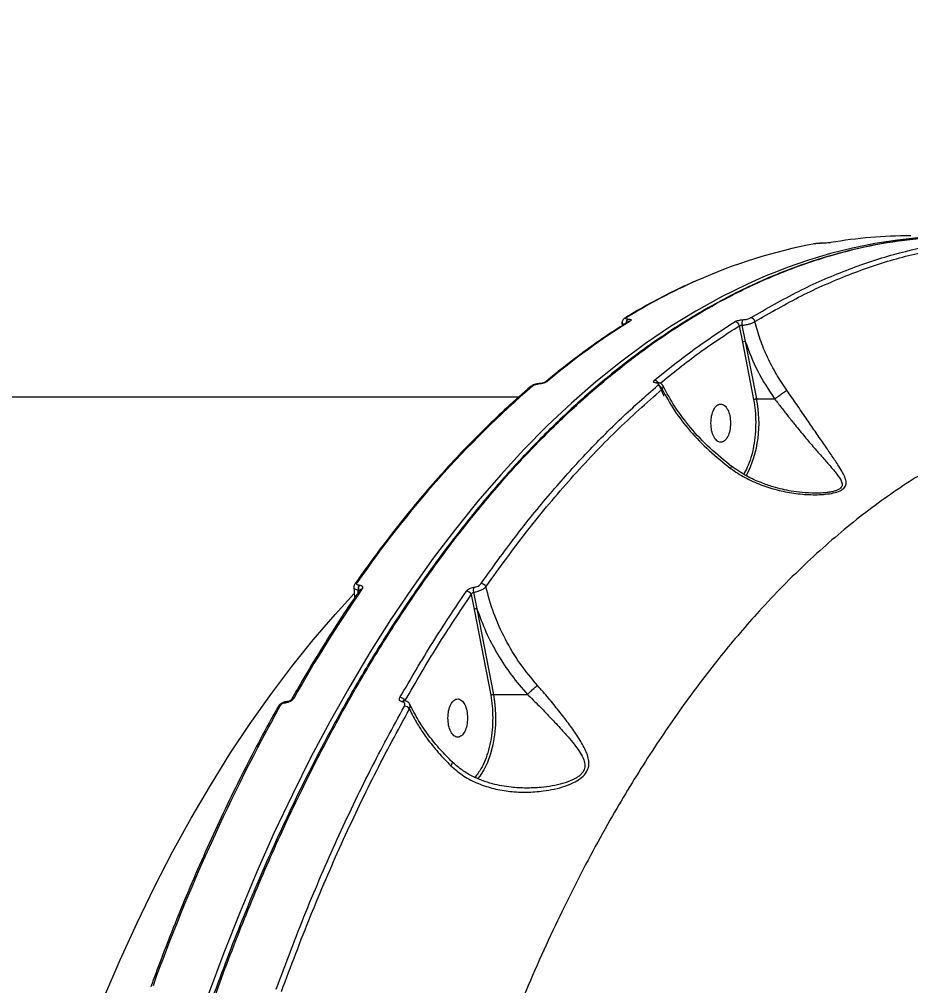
# Model space of a CAD drawing. Header units: millimetres. Extents: x -8045 to 6871, y -5915 to 5473.
# Drawn here: x -3027.1 to -2817.1, y -1142.8 to -915.2 of the extents above; entities that cross this region are included whole.
import ezdxf

# ---------------------------------------------------------------- set-up
doc = ezdxf.new("R2010")
doc.units = ezdxf.units.MM
for name, color, linetype in [('DIKOM_ОБЪЕКТ', 7, 'Continuous'), ('DIKOM_РАЗМЕР_ЗОНА', 7, 'Continuous'), ('DIKOM_РАЗМЕР_ОБЪЕКТА', 7, 'Continuous')]:
    doc.layers.add(name, color=color, linetype=linetype)
doc.styles.add('style1', font='arial.ttf', dxfattribs={"width": 0.8})
doc.dimstyles.new('1-50', dxfattribs={"dimtxt": 300, "dimasz": 200, "dimexe": 100, "dimexo": 0, "dimgap": 100, "dimtad": 1, "dimtxsty": 'style1', "dimcen": 200, "dimclrd": 7, "dimclre": 7, "dimclrt": 7, "dimadec": 1, "dimazin": 2, "dimtfac": 1, "dimtmove": 0, "dimatfit": 2, "dimfxl": 0, "dimlwd": 25, "dimlwe": 18, "dimarcsym": 0})

# ---------------------------------------------------------------- blocks, each defined once
blk = doc.blocks.new('*D9')
at = {"layer": 'Defpoints', "color": 0, "linetype": 'Continuous', "transparency": 16777216}
for p in [(5663.54, -234.65), (-5019.6, -1388.73), (5663.54, -4701.47)]:
    blk.add_point(p, dxfattribs=at)
at = {"layer": 'DIKOM_РАЗМЕР_ОБЪЕКТА', "color": 7, "linetype": 'Continuous', "lineweight": 18, "transparency": 16777216}
for p, q in [((5663.54, -234.65), (5663.54, -4801.47)), ((-5019.6, -1388.73), (-5019.6, -4801.47))]:
    blk.add_line(p, q, dxfattribs=at)
at = {"layer": 'DIKOM_РАЗМЕР_ОБЪЕКТА', "color": 7, "linetype": 'Continuous', "lineweight": 25, "transparency": 16777216}
blk.add_line((-4819.6, -4701.47), (5463.54, -4701.47), dxfattribs=at)
at = {"layer": 'DIKOM_РАЗМЕР_ОБЪЕКТА', "color": 7, "linetype": 'Continuous', "transparency": 16777216}
for points in [[(-4819.6, -4668.14), (-4819.6, -4734.8), (-5019.6, -4701.47)], [(5463.54, -4668.14), (5463.54, -4734.8), (5663.54, -4701.47)]]:
    blk.add_solid(points, dxfattribs=at)
at = {"layer": 'DIKOM_РАЗМЕР_ОБЪЕКТА', "color": 7, "linetype": 'Continuous', "lineweight": 15, "transparency": 16777216, "insert": (-74.37, -4448.3), "char_height": 300, "attachment_point": 5, "style": 'style1'}
blk.add_mtext('10700', dxfattribs=at)
blk = doc.blocks.new('*D10')
at = {"layer": 'Defpoints', "color": 0, "linetype": 'Continuous', "transparency": 16777216}
for p in [(-1653.81, 3474.95), (-5616.46, -3083.4), (491.01, -3083.4)]:
    blk.add_point(p, dxfattribs=at)
at = {"layer": 'DIKOM_РАЗМЕР_ОБЪЕКТА', "color": 7, "linetype": 'Continuous', "lineweight": 18, "transparency": 16777216}
for p, q in [((-1653.81, 3474.95), (-5716.46, 3474.95)), ((491.01, -3083.4), (-5716.46, -3083.4))]:
    blk.add_line(p, q, dxfattribs=at)
at = {"layer": 'DIKOM_РАЗМЕР_ОБЪЕКТА', "color": 7, "linetype": 'Continuous', "lineweight": 25, "transparency": 16777216}
blk.add_line((-5616.46, 3274.95), (-5616.46, -2883.4), dxfattribs=at)
at = {"layer": 'DIKOM_РАЗМЕР_ОБЪЕКТА', "color": 7, "linetype": 'Continuous', "transparency": 16777216}
for points in [[(-5649.79, 3274.95), (-5583.12, 3274.95), (-5616.46, 3474.95)], [(-5649.79, -2883.4), (-5583.12, -2883.4), (-5616.46, -3083.4)]]:
    blk.add_solid(points, dxfattribs=at)
at = {"layer": 'DIKOM_РАЗМЕР_ОБЪЕКТА', "color": 7, "linetype": 'Continuous', "lineweight": 15, "transparency": 16777216, "insert": (-5869.63, -1326.86), "char_height": 300, "attachment_point": 5, "rotation": 90, "style": 'style1'}
blk.add_mtext('6550', dxfattribs=at)
blk = doc.blocks.new('*D11')
at = {"layer": 'Defpoints', "color": 0, "transparency": 16777216}
for p in [(6870.85, -184.65), (-7019.6, -1388.73), (-7019.6, -5814.65)]:
    blk.add_point(p, dxfattribs=at)
at = {"layer": 'DIKOM_РАЗМЕР_ЗОНА', "color": 7, "lineweight": 18, "transparency": 16777216}
for p, q in [((6870.85, -184.65), (6870.85, -5914.65)), ((-7019.6, -1388.73), (-7019.6, -5914.65))]:
    blk.add_line(p, q, dxfattribs=at)
at = {"layer": 'DIKOM_РАЗМЕР_ЗОНА', "color": 7, "lineweight": 25, "transparency": 16777216}
blk.add_line((6670.85, -5814.65), (-6819.6, -5814.65), dxfattribs=at)
at = {"layer": 'DIKOM_РАЗМЕР_ЗОНА', "color": 7, "transparency": 16777216}
for points in [[(-6819.6, -5781.31), (-6819.6, -5847.98), (-7019.6, -5814.65)], [(6670.85, -5781.31), (6670.85, -5847.98), (6870.85, -5814.65)]]:
    blk.add_solid(points, dxfattribs=at)
at = {"layer": 'DIKOM_РАЗМЕР_ЗОНА', "color": 7, "transparency": 16777216, "insert": (-74.37, -5561.37), "char_height": 300, "attachment_point": 5, "style": 'style1'}
blk.add_mtext('13900', dxfattribs=at)
blk = doc.blocks.new('*D12')
at = {"layer": 'Defpoints', "color": 0, "transparency": 16777216}
for p in [(-2189.61, 5472.65), (-7595.21, -5084.97), (-495.58, -5084.97)]:
    blk.add_point(p, dxfattribs=at)
at = {"layer": 'DIKOM_РАЗМЕР_ЗОНА', "color": 7, "lineweight": 18, "transparency": 16777216}
for p, q in [((-2189.61, 5472.65), (-7695.21, 5472.65)), ((-495.58, -5084.97), (-7695.21, -5084.97))]:
    blk.add_line(p, q, dxfattribs=at)
at = {"layer": 'DIKOM_РАЗМЕР_ЗОНА', "color": 7, "lineweight": 25, "transparency": 16777216}
blk.add_line((-7595.21, 5272.65), (-7595.21, -4884.97), dxfattribs=at)
at = {"layer": 'DIKOM_РАЗМЕР_ЗОНА', "color": 7, "transparency": 16777216}
for points in [[(-7628.55, 5272.65), (-7561.88, 5272.65), (-7595.21, 5472.65)], [(-7628.55, -4884.97), (-7561.88, -4884.97), (-7595.21, -5084.97)]]:
    blk.add_solid(points, dxfattribs=at)
at = {"layer": 'DIKOM_РАЗМЕР_ЗОНА', "color": 7, "transparency": 16777216, "insert": (-7848.38, -1452.59), "char_height": 300, "attachment_point": 5, "rotation": 90, "style": 'style1'}
blk.add_mtext('10550', dxfattribs=at)

msp = doc.modelspace()

# ---------------------------------------------------------------- linework, layer by layer
at = {"layer": 'DIKOM_ОБЪЕКТ', "color": 7, "linetype": 'Continuous', "lineweight": 15}
for p, q in [((-2838.293, -967.92), (-2838.246, -967.916)), ((-2838.204, -967.92), (-2838.293, -967.92)), ((-2838.157, -967.916), (-2838.246, -967.916)), ((-2838.204, -967.92), (-2838.157, -967.916)), ((-2884.493, -985.552), (-2884.514, -985.565)), ((-2885.132, -986.498), (-2885.079, -987.331)), ((-2883.726, -985.762), (-2883.773, -985.762)), ((-2857.488, -987.322), (-2856.747, -991.243)), ((-2856.87, -987.215), (-2856.078, -991.067)), ((-2856.747, -991.243), (-2854.136, -1004.746)), ((-2856.078, -991.067), (-2853.466, -1004.573)), ((-2904.728, -1001.047), (-2904.797, -1001.047)), ((-2904.523, -1000.964), (-2904.591, -1000.964)), ((-2875.293, -1003.767), (-2876.438, -1001.102)), ((-2909.441, -1004.157), (-3171.604, -1004.157)), ((-2853.466, -1004.573), (-2853.582, -1004.578)), ((-2853.466, -1004.573), (-2849.182, -1004.573)), ((-2849.182, -1004.573), (-2849.176, -1004.571)), ((-2839.613, -1026.772), (-2840.431, -1026.756)), ((-2948.327, -1048.767), (-2948.154, -1051.464)), ((-2948.017, -1048.079), (-2948.028, -1048.095)), ((-2947.089, -1048.456), (-2947.02, -1048.456)), ((-2947.269, -1049.586), (-2947.201, -1049.586)), ((-2947.248, -1050.164), (-2947.269, -1049.586)), ((-2947.129, -1049.994), (-2947.201, -1049.586)), ((-2920.636, -1050.668), (-2919.975, -1054.165)), ((-2920.105, -1050.093), (-2919.305, -1053.989)), ((-2919.975, -1054.165), (-2916.07, -1074.361)), ((-2919.305, -1053.989), (-2915.399, -1074.189)), ((-2915.399, -1074.189), (-2915.515, -1074.195)), ((-2915.399, -1074.189), (-2907.4, -1074.189)), ((-2964.386, -1076.129), (-2964.339, -1076.129)), ((-2963.992, -1075.867), (-2964.039, -1075.867))]:
    msp.add_line(p, q, dxfattribs=at)
at = {"layer": 'DIKOM_ОБЪЕКТ', "color": 7, "linetype": 'Continuous', "lineweight": 15, "flags": 128}
for points in [[(-2839.72, -968.03), (-2839.879, -968.047), (-2839.926, -968.059)], [(-2853.697, -976.693), (-2855.576, -977.543), (-2861.662, -980.533), (-2867.7, -983.866), (-2873.686, -987.537), (-2879.615, -991.544), (-2885.482, -995.883), (-2891.281, -1000.551), (-2897.008, -1005.543), (-2902.658, -1010.857), (-2908.226, -1016.486), (-2913.708, -1022.427), (-2919.099, -1028.674), (-2924.394, -1035.222), (-2929.589, -1042.066), (-2934.679, -1049.199), (-2939.661, -1056.616), (-2944.529, -1064.311), (-2949.281, -1072.277), (-2953.912, -1080.508), (-2958.417, -1088.995), (-2962.794, -1097.733), (-2967.039, -1106.714), (-2971.147, -1115.931), (-2975.116, -1125.375), (-2978.942, -1135.038), (-2982.622, -1144.913)], [(-3027.2, -1203.637), (-3024.252, -1193.488), (-3021.147, -1183.518), (-3017.886, -1173.736), (-3014.474, -1164.152), (-3010.912, -1154.774), (-3007.205, -1145.612), (-3003.355, -1136.674), (-2999.367, -1127.968), (-2995.244, -1119.501), (-2990.99, -1111.283), (-2986.609, -1103.321), (-2982.105, -1095.622), (-2977.482, -1088.193), (-2972.744, -1081.041), (-2967.896, -1074.173), (-2962.943, -1067.596), (-2957.889, -1061.315), (-2952.738, -1055.336), (-2948.226, -1050.43)], [(-2915.399, -1074.189), (-2915.067, -1076.523), (-2914.914, -1078.926), (-2914.945, -1081.347), (-2915.157, -1083.733), (-2915.546, -1086.033), (-2916.106, -1088.197), (-2916.822, -1090.179), (-2917.679, -1091.937), (-2918.366, -1093.029)], [(-2918.366, -1093.029), (-2918.66, -1093.432), (-2919.172, -1094.05)]]:
    msp.add_lwpolyline(points, dxfattribs=at)
at = {"layer": 'DIKOM_ОБЪЕКТ', "color": 7, "linetype": 'Continuous', "lineweight": 15}
for centre, radius, start, end in [((-2804.266, -1086.667), 120.572, 93.77975, 114.2033), ((-2817.079, -1078.655), 112.497, 90.02159, 99.66407), ((-2816.908, -1089.847), 123.935, 100.60669, 114.15976), ((-2835.963, -968.494), 0.74, 90.12586, 119.467), ((-2809.203, -1107.764), 143.436, 114.03851, 121.49622), ((-2884.146, -986.159), 0.699, 89.51768, 119.70196), ((-2854.911, -986.576), 1.102, 10.57039, 85.45746), ((-2791.336, -1132.967), 173.119, 122.04036, 130.03581), ((-2883.002, -986.599), 1.138, 132.65136, 186.54504), ((-2882.863, -986.631), 1.225, 134.82987, 183.23965), ((-2883.185, -986.914), 0.695, 89.4636, 123.07856), ((-2858.588, -987.477), 1.111, 8.03457, 85.39595), ((-2855.32, -986.797), 1.605, 146.97725, 195.10517), ((-2856.092, -992.378), 1.311, 89.39575, 120.00702), ((-2745.271, -1186.6), 245.256, 130.98407, 145.54544), ((-2906.137, -1002.125), 0.667, 88.72975, 129.83382), ((-2904.583, -1001.28), 0.317, 93.24475, 132.56721), ((-2904.514, -1001.281), 0.317, 93.06196, 132.53108), ((-2902.71, -1001.094), 0.674, 88.95955, 128.72578), ((-2877.574, -1001.33), 1.15, 29.1276, 85.98359), ((-2876.862, -1001.161), 0.437, 87.68998, 125.3041), ((-2876.825, -1002.586), 1.169, 14.98521, 85.8451), ((-2875.128, -1003.894), 0.208, 142.41809, 198.93065), ((-2879.892, -1010.322), 27.044, 332.70711, 12.27431), ((-2947.546, -1048.435), 0.591, 85.77962, 142.90308), ((-2945.69, -1049.259), 1.613, 150.14539, 191.70989), ((-2945.622, -1049.259), 1.612, 150.12386, 191.70784), ((-2918.228, -1049.616), 1.937, 159.90208, 194.2718), ((-2918.393, -1049.383), 1.33, 25.14063, 87.12524), ((-2663.401, -1244.362), 343.646, 145.43473, 150.49499), ((-2946.436, -1049.964), 0.571, 85.05708, 152.52487), ((-2921.856, -1051.195), 1.329, 23.34983, 87.35036), ((-2919.319, -1055.3), 1.311, 89.38917, 120.01361), ((-2963.991, -1076.291), 0.427, 96.46941, 157.6224), ((-2963.945, -1076.29), 0.426, 95.86829, 157.69657), ((-2962.533, -1075.683), 0.57, 84.73809, 145.86235), ((-2937.496, -1076.323), 1.413, 28.35449, 88.03431), ((-2936.477, -1076.18), 0.513, 86.18017, 149.58141), ((-2567.966, -1297.337), 454.718, 150.98891, 160.13016), ((-2965.682, -1077.371), 0.566, 84.64443, 147.80506), ((-2936.439, -1078.37), 1.432, 30.71338, 87.86092)]:
    msp.add_arc(centre, radius, start, end, dxfattribs=at)
for points, knots in [([(-2803.835, -966.157), (-2805.061, -966.173), (-2807.332, -966.202), (-2810.421, -966.388), (-2812.994, -966.582), (-2815.251, -966.784), (-2817.4, -967.022), (-2819.507, -967.295), (-2824.691, -968.064), (-2832.545, -969.708), (-2843.021, -972.929), (-2853.642, -977.197), (-2864.757, -982.834), (-2876.298, -990.045), (-2886.72, -997.832), (-2896.054, -1005.849), (-2904.351, -1013.815), (-2912.468, -1022.464), (-2920.441, -1031.843), (-2927.655, -1041.178), (-2933.96, -1050.039), (-2939.651, -1058.59), (-2945.182, -1067.483), (-2950.715, -1077.023), (-2957.071, -1088.749), (-2964.211, -1103.129), (-2971.922, -1120.459), (-2979.134, -1138.577), (-2985.821, -1157.414), (-2991.969, -1176.929), (-2997.561, -1197.062), (-3002.372, -1216.907), (-3006.47, -1236.324), (-3009.921, -1255.2), (-3012.903, -1274.361), (-3015.512, -1294.545), (-3017.671, -1315.745), (-3018.838, -1331.621), (-3019.389, -1341.188), (-3019.558, -1344.355), (-3019.71, -1347.412), (-3019.845, -1350.348), (-3019.972, -1353.36), (-3020.116, -1357.103), (-3020.282, -1362.071), (-3020.451, -1368.562), (-3020.592, -1376.408), (-3020.617, -1382.092), (-3020.631, -1385.156)], [0, 0, 0, 0, 0.0102899, 0.0190493, 0.0262811, 0.0327253, 0.0390507, 0.0452575, 0.0513696, 0.0849346, 0.1149346, 0.1449615, 0.180635, 0.216305, 0.2519731, 0.2792113, 0.3064494, 0.3337304, 0.3610113, 0.3888196, 0.4103456, 0.4298096, 0.4524351, 0.4738354, 0.4952319, 0.5299688, 0.5647773, 0.599516, 0.6342445, 0.6689731, 0.7037006, 0.7384299, 0.768877, 0.7992939, 0.8296807, 0.8600666, 0.8940985, 0.9281294, 0.9331167, 0.9379724, 0.9426388, 0.9471158, 0.9514049, 0.9564154, 0.9642207, 0.9740932, 0.9860376, 1, 1, 1, 1]), ([(-3020.15, -1385.155), (-3020.074, -1377.216), (-3019.921, -1361.404), (-3018.822, -1337.863), (-3017.109, -1314.667), (-3014.743, -1291.883), (-3011.763, -1269.575), (-3008.189, -1247.802), (-3004.05, -1226.618), (-2999.372, -1206.075), (-2994.183, -1186.217), (-2988.511, -1167.088), (-2982.386, -1148.724), (-2975.839, -1131.158), (-2968.898, -1114.421), (-2961.595, -1098.536), (-2953.959, -1083.524), (-2946.019, -1069.405), (-2937.807, -1056.189), (-2929.351, -1043.889), (-2920.681, -1032.509), (-2913.378, -1023.888), (-2907.577, -1017.57), (-2903.353, -1013.206), (-2899.103, -1009.045), (-2894.83, -1005.088), (-2890.535, -1001.332), (-2886.222, -997.777), (-2880.703, -993.498), (-2873.956, -988.724), (-2865.959, -983.741), (-2856.994, -978.889), (-2847.061, -974.438), (-2836.177, -970.7), (-2825.362, -968.05), (-2814.646, -966.57), (-2807.465, -966.034), (-2803.865, -966.162), (-2803.793, -966.165)], [0, 0, 0, 0, 0.036149, 0.0720029, 0.1075613, 0.1428246, 0.1777926, 0.2124653, 0.2468426, 0.2809249, 0.3147117, 0.3482033, 0.3813995, 0.4143005, 0.4469062, 0.4792167, 0.5112317, 0.5429517, 0.5743761, 0.6055054, 0.6363393, 0.6668779, 0.6810508, 0.6951508, 0.7091783, 0.7231328, 0.7370149, 0.7508242, 0.7645608, 0.7895545, 0.8143039, 0.8388089, 0.8718293, 0.9043956, 0.9365074, 0.9681651, 0.9993683, 1, 1, 1, 1]), ([(-2854.823, -985.478), (-2851.083, -983.319), (-2843.655, -979.033), (-2832.389, -974.145), (-2821.188, -970.312), (-2813.706, -968.743), (-2809.994, -967.965)], [0, 0, 0, 0, 0.2555175, 0.5073565, 0.7555167, 1, 1, 1, 1]), ([(-2853.828, -986.374), (-2850.171, -984.261), (-2842.868, -980.04), (-2831.718, -975.171), (-2820.466, -971.285), (-2812.889, -969.69), (-2809.096, -968.892)], [0, 0, 0, 0, 0.2503491, 0.4999975, 0.7496477, 1, 1, 1, 1]), ([(-2839.498, -967.997), (-2839.532, -968.001), (-2839.709, -968.019), (-2839.829, -968.041), (-2839.926, -968.059)], [0, 0, 0, 0, 0.1915973, 1, 1, 1, 1]), ([(-2838.293, -967.92), (-2838.356, -967.92), (-2838.482, -967.921), (-2838.692, -967.929), (-2838.904, -967.94), (-2839.172, -967.96), (-2839.475, -967.99), (-2839.639, -968.017), (-2839.72, -968.03)], [0, 0, 0, 0, 0.1242733, 0.249997, 0.3726288, 0.5005531, 0.7502902, 1, 1, 1, 1]), ([(-2838.269, -967.918), (-2838.326, -967.919), (-2838.409, -967.919), (-2838.502, -967.923), (-2838.531, -967.924)], [0, 0, 0, 0, 0.6780695, 1, 1, 1, 1]), ([(-2835.965, -967.754), (-2836.093, -967.773), (-2836.35, -967.812), (-2836.826, -967.857), (-2837.246, -967.887), (-2837.578, -967.905), (-2837.909, -967.918), (-2838.107, -967.919), (-2838.204, -967.92)], [0, 0, 0, 0, 0.2496331, 0.4993825, 0.6272848, 0.7499373, 0.876308, 1, 1, 1, 1]), ([(-2867.919, -976.866), (-2869.228, -977.447), (-2872.548, -978.918), (-2877.833, -981.689), (-2882.053, -984.019), (-2884.261, -985.424), (-2884.504, -985.578)], [0, 0, 0, 0, 0.2342543, 0.5941887, 0.9553983, 1, 1, 1, 1]), ([(-2884.493, -985.552), (-2884.587, -985.617), (-2884.78, -985.752), (-2884.986, -986.037), (-2885.113, -986.355), (-2885.112, -986.568), (-2885.111, -986.674)], [0, 0, 0, 0, 0.2368262, 0.4877446, 0.7450814, 1, 1, 1, 1]), ([(-2883.773, -985.762), (-2883.878, -985.758), (-2884.089, -985.748), (-2884.26, -985.678), (-2884.296, -985.578), (-2884.192, -985.499), (-2884.141, -985.46)], [0, 0, 0, 0, 0.2508324, 0.5001417, 0.7499796, 1, 1, 1, 1]), ([(-2856.666, -985.922), (-2856.494, -985.909), (-2856.15, -985.884), (-2855.615, -985.779), (-2855.137, -985.64), (-2854.928, -985.532), (-2854.823, -985.478)], [0, 0, 0, 0, 0.2499444, 0.4999816, 0.7496875, 1, 1, 1, 1]), ([(-2883.543, -986.359), (-2884.864, -987.181), (-2888.167, -989.236), (-2893.387, -992.912), (-2898.553, -996.79), (-2901.73, -999.432), (-2902.991, -1000.482)], [0, 0, 0, 0, 0.2002115, 0.5005761, 0.8017011, 1, 1, 1, 1]), ([(-2884.542, -986.991), (-2884.593, -986.985), (-2884.845, -986.958), (-2885.066, -986.843), (-2885.073, -986.718), (-2885.076, -986.669)], [0, 0, 0, 0, 0.1328653, 0.6578366, 1, 1, 1, 1]), ([(-2883.726, -985.762), (-2883.568, -985.769), (-2883.253, -985.783), (-2882.999, -985.888), (-2882.946, -986.039), (-2883.101, -986.159), (-2883.178, -986.219)], [0, 0, 0, 0, 0.2505885, 0.5002098, 0.749983, 1, 1, 1, 1]), ([(-2877.493, -1000.183), (-2874.349, -997.649), (-2868.101, -992.613), (-2861.686, -988.442), (-2858.499, -986.37)], [0, 0, 0, 0, 0.5031999, 1, 1, 1, 1]), ([(-2876.168, -1000.892), (-2873.141, -998.452), (-2866.997, -993.501), (-2860.688, -989.402), (-2857.488, -987.322)], [0, 0, 0, 0, 0.4927194, 1, 1, 1, 1]), ([(-2858.499, -986.37), (-2858.395, -986.315), (-2858.188, -986.206), (-2857.712, -986.065), (-2857.18, -985.96), (-2856.837, -985.935), (-2856.666, -985.922)], [0, 0, 0, 0, 0.2503679, 0.5000536, 0.7500123, 1, 1, 1, 1]), ([(-2857.488, -987.322), (-2857.453, -987.308), (-2857.382, -987.281), (-2857.221, -987.247), (-2857.042, -987.223), (-2856.927, -987.218), (-2856.87, -987.215)], [0, 0, 0, 0, 0.2510821, 0.5009318, 0.7506291, 1, 1, 1, 1]), ([(-2856.87, -987.215), (-2856.586, -987.186), (-2856.018, -987.128), (-2855.134, -986.924), (-2854.343, -986.664), (-2854, -986.471), (-2853.828, -986.374)], [0, 0, 0, 0, 0.2499828, 0.4998662, 0.7497477, 1, 1, 1, 1]), ([(-2846.297, -1002.527), (-2847.142, -1001.275), (-2848.839, -998.759), (-2850.911, -994.737), (-2852.642, -990.598), (-2853.433, -987.781), (-2853.828, -986.374)], [0, 0, 0, 0, 0.2494187, 0.5009148, 0.7505828, 1, 1, 1, 1]), ([(-2856.078, -991.067), (-2855.19, -993.417), (-2853.41, -998.13), (-2850.594, -1002.421), (-2849.182, -1004.573)], [0, 0, 0, 0, 0.4985788, 1, 1, 1, 1]), ([(-2918.326, -1048.055), (-2915.654, -1044.337), (-2910.342, -1036.945), (-2902.106, -1026.821), (-2893.764, -1017.5), (-2885.329, -1008.97), (-2879.591, -1003.927), (-2876.74, -1001.42)], [0, 0, 0, 0, 0.2049315, 0.4073971, 0.6073966, 0.8049314, 1, 1, 1, 1]), ([(-2904.6, -1000.964), (-2904.702, -1000.967), (-2904.899, -1000.974), (-2905.302, -1001.036), (-2905.768, -1001.163), (-2906.232, -1001.366), (-2906.455, -1001.532), (-2906.562, -1001.611)], [0, 0, 0, 0, 0.1493177, 0.2904719, 0.5498811, 0.7847983, 1, 1, 1, 1]), ([(-2906.122, -1001.458), (-2906.048, -1001.405), (-2905.9, -1001.3), (-2905.608, -1001.185), (-2905.357, -1001.116), (-2905.163, -1001.077), (-2904.971, -1001.052), (-2904.855, -1001.048), (-2904.797, -1001.047)], [0, 0, 0, 0, 0.2500711, 0.4991585, 0.624821, 0.7493818, 0.8746655, 1, 1, 1, 1]), ([(-2902.697, -1000.42), (-2902.811, -1000.5), (-2903.038, -1000.66), (-2903.487, -1000.834), (-2903.87, -1000.941), (-2904.167, -1001), (-2904.461, -1001.04), (-2904.639, -1001.045), (-2904.728, -1001.047)], [0, 0, 0, 0, 0.2499945, 0.4991464, 0.6247978, 0.7494465, 0.8748482, 1, 1, 1, 1]), ([(-2903.134, -1000.571), (-2903.15, -1000.583), (-2903.184, -1000.609), (-2903.28, -1000.664), (-2903.414, -1000.728), (-2903.589, -1000.795), (-2903.802, -1000.861), (-2904.042, -1000.916), (-2904.298, -1000.956), (-2904.453, -1000.961), (-2904.532, -1000.964)], [0, 0, 0, 0, 0.0955483, 0.20001, 0.3129555, 0.4348116, 0.5648521, 0.7029735, 0.8481375, 1, 1, 1, 1]), ([(-2877.115, -1000.805), (-2877.247, -1000.785), (-2877.511, -1000.746), (-2877.694, -1000.595), (-2877.708, -1000.401), (-2877.565, -1000.255), (-2877.493, -1000.183)], [0, 0, 0, 0, 0.2500706, 0.4999344, 0.7498922, 1, 1, 1, 1]), ([(-2876.74, -1001.42), (-2876.67, -1001.348), (-2876.529, -1001.203), (-2876.543, -1001.011), (-2876.725, -1000.862), (-2876.985, -1000.824), (-2877.115, -1000.805)], [0, 0, 0, 0, 0.250128, 0.5000311, 0.7499192, 1, 1, 1, 1]), ([(-2876.844, -1000.725), (-2876.858, -1000.723), (-2876.875, -1000.721), (-2876.871, -1000.724), (-2876.87, -1000.725)], [0, 0, 0, 0, 0.7717496, 1, 1, 1, 1]), ([(-2875.467, -1001.507), (-2875.533, -1001.399), (-2875.668, -1001.179), (-2875.993, -1000.945), (-2876.386, -1000.782), (-2876.692, -1000.744), (-2876.844, -1000.725)], [0, 0, 0, 0, 0.2375566, 0.4868855, 0.7428895, 1, 1, 1, 1]), ([(-2875.696, -1002.284), (-2875.586, -1002.136), (-2875.378, -1001.854), (-2875.444, -1001.627), (-2875.476, -1001.52)], [0, 0, 0, 0, 0.5241865, 1, 1, 1, 1]), ([(-2859.221, -1020.534), (-2860.988, -1019.11), (-2864.524, -1016.261), (-2869.014, -1011.447), (-2872.786, -1006.503), (-2874.576, -1003.137), (-2875.443, -1001.504)], [0, 0, 0, 0, 0.2546099, 0.5094767, 0.7621911, 1, 1, 1, 1]), ([(-2906.563, -1001.613), (-2906.566, -1001.615), (-2908.528, -1003.184), (-2912.068, -1006.458), (-2917.333, -1011.402), (-2922.309, -1016.456), (-2927.224, -1021.747), (-2932.063, -1027.287), (-2936.828, -1033.063), (-2941.507, -1039.089), (-2945.236, -1044.103), (-2947.372, -1047.189), (-2948.006, -1048.105)], [0, 0, 0, 0, 0.0002116, 0.1305887, 0.2477093, 0.3648408, 0.4819717, 0.5991021, 0.7162308, 0.8333553, 0.9504777, 1, 1, 1, 1]), ([(-2917.189, -1048.818), (-2913.923, -1044.3), (-2907.401, -1035.277), (-2897.149, -1023.14), (-2886.616, -1011.968), (-2879.339, -1005.515), (-2875.696, -1002.284)], [0, 0, 0, 0, 0.250529, 0.5002704, 0.7498364, 1, 1, 1, 1]), ([(-2875.696, -1002.284), (-2874.773, -1003.965), (-2872.927, -1007.325), (-2869.13, -1012.195), (-2864.719, -1016.833), (-2861.266, -1019.575), (-2859.542, -1020.945)], [0, 0, 0, 0, 0.2493517, 0.4986027, 0.7495934, 1, 1, 1, 1]), ([(-2859.542, -1020.945), (-2858.419, -1021.701), (-2856.169, -1023.217), (-2852.457, -1024.851), (-2848.604, -1026.069), (-2844.634, -1026.85), (-2840.61, -1027.205), (-2837.28, -1027.1), (-2834.843, -1026.663), (-2833.312, -1026.086), (-2832.447, -1025.257), (-2832.242, -1024.206), (-2832.587, -1022.981), (-2833.313, -1021.573), (-2834.391, -1019.843), (-2835.837, -1017.719), (-2837.656, -1015.1), (-2839.625, -1012.246), (-2841.731, -1009.163), (-2843.948, -1005.892), (-2845.515, -1003.647), (-2846.297, -1002.527)], [0, 0, 0, 0, 0.0612781, 0.1228434, 0.1842223, 0.2462556, 0.3089211, 0.3722192, 0.4044565, 0.4370767, 0.4698354, 0.5023526, 0.5451103, 0.5875204, 0.6295681, 0.6917517, 0.7536702, 0.815742, 0.8771061, 0.9386806, 1, 1, 1, 1]), ([(-2849.176, -1004.571), (-2849.024, -1004.464), (-2848.659, -1004.208), (-2848.071, -1003.794), (-2847.511, -1003.397), (-2847.052, -1003.07), (-2846.622, -1002.762), (-2846.406, -1002.606), (-2846.297, -1002.527)], [0, 0, 0, 0, 0.1653566, 0.3947806, 0.5333285, 0.6839167, 0.8414931, 1, 1, 1, 1]), ([(-2753.79, -1004.175), (-2753.967, -1004.169), (-2756.625, -1004.081), (-2761.779, -1004.403), (-2769.133, -1005.177), (-2776.397, -1006.512), (-2783.567, -1008.317), (-2790.767, -1010.649), (-2797.983, -1013.512), (-2805.205, -1016.921), (-2811.963, -1020.632), (-2818.258, -1024.543), (-2824.092, -1028.557), (-2829.909, -1032.958), (-2835.699, -1037.752), (-2841.456, -1042.943), (-2847.171, -1048.534), (-2853.993, -1055.754), (-2861.851, -1064.934), (-2870.629, -1076.463), (-2879.187, -1089.058), (-2886.279, -1100.734), (-2892.022, -1111.053), (-2896.523, -1119.677), (-2900.911, -1128.642), (-2905.178, -1137.946), (-2909.314, -1147.584), (-2913.313, -1157.553), (-2917.572, -1168.927), (-2922.012, -1181.809), (-2926.541, -1196.296), (-2930.762, -1211.268), (-2934.66, -1226.704), (-2938.476, -1243.727), (-2942.095, -1262.386), (-2945.37, -1282.715), (-2948.109, -1303.465), (-2949.424, -1317.544), (-2950.083, -1324.603)], [0, 0, 0, 0, 0.0018881, 0.0283549, 0.0550204, 0.0805288, 0.1062892, 0.1323019, 0.1585662, 0.1850827, 0.211851, 0.2337703, 0.2558854, 0.2781961, 0.3007025, 0.3234047, 0.3463026, 0.369396, 0.4068341, 0.4447955, 0.4832804, 0.5222889, 0.5448165, 0.5675152, 0.5903851, 0.6134259, 0.636638, 0.6600212, 0.6835759, 0.7147219, 0.746102, 0.7777156, 0.8095633, 0.8416451, 0.8809141, 0.9203961, 0.9600913, 1, 1, 1, 1]), ([(-2864.186, -1010.28), (-2864.151, -1009.691), (-2864.081, -1008.513), (-2863.546, -1007.015), (-2862.779, -1006.015), (-2861.868, -1005.663), (-2860.957, -1006.015), (-2860.191, -1007.015), (-2859.655, -1008.513), (-2859.585, -1009.691), (-2859.551, -1010.28)], [0, 0, 0, 0, 0.1249977, 0.2499994, 0.3750007, 0.5000006, 0.6250005, 0.7500003, 0.8750019, 1, 1, 1, 1]), ([(-2854.136, -1004.746), (-2854.105, -1004.727), (-2854.043, -1004.688), (-2853.902, -1004.638), (-2853.742, -1004.598), (-2853.635, -1004.585), (-2853.582, -1004.578)], [0, 0, 0, 0, 0.2499956, 0.4997881, 0.7498401, 1, 1, 1, 1]), ([(-2854.136, -1004.746), (-2853.996, -1005.589), (-2853.71, -1007.316), (-2853.656, -1009.127), (-2853.628, -1010.053)], [0, 0, 0, 0, 0.4884591, 1, 1, 1, 1]), ([(-2849.176, -1004.571), (-2848.634, -1005.265), (-2847.544, -1006.66), (-2845.929, -1008.721), (-2844.488, -1010.532), (-2843.199, -1012.124), (-2842.087, -1013.472), (-2840.97, -1014.799), (-2839.934, -1016.011), (-2838.873, -1017.229), (-2837.867, -1018.374), (-2836.865, -1019.503), (-2835.95, -1020.544), (-2835.094, -1021.542), (-2834.325, -1022.501), (-2833.688, -1023.424), (-2833.329, -1024.178), (-2833.249, -1024.759), (-2833.332, -1025.184), (-2833.595, -1025.578), (-2834.073, -1025.927), (-2834.741, -1026.214), (-2835.528, -1026.428), (-2836.418, -1026.588), (-2837.647, -1026.725), (-2838.734, -1026.793), (-2839.499, -1026.774), (-2839.613, -1026.772)], [0, 0, 0, 0, 0.0623049, 0.1251907, 0.1892906, 0.2348487, 0.2832582, 0.3284208, 0.3777947, 0.4194606, 0.471725, 0.5185966, 0.5655609, 0.6127564, 0.6601542, 0.707505, 0.7547802, 0.7797466, 0.8021672, 0.8263523, 0.8496956, 0.8724809, 0.8972186, 0.9195467, 0.9445162, 0.9917136, 1, 1, 1, 1]), ([(-2859.551, -1010.28), (-2859.585, -1010.869), (-2859.655, -1012.047), (-2860.191, -1013.545), (-2860.957, -1014.546), (-2861.868, -1014.897), (-2862.779, -1014.546), (-2863.545, -1013.545), (-2864.081, -1012.047), (-2864.151, -1010.869), (-2864.186, -1010.28)], [0, 0, 0, 0, 0.1250015, 0.2499989, 0.3750003, 0.4999994, 0.6249986, 0.7500015, 0.8749989, 1, 1, 1, 1]), ([(-2853.628, -1010.053), (-2853.647, -1011.009), (-2853.684, -1012.936), (-2854.078, -1015.753), (-2854.714, -1018.379), (-2855.507, -1020.608), (-2856.159, -1021.771), (-2856.449, -1022.288)], [0, 0, 0, 0, 0.2069508, 0.4173175, 0.6276872, 0.8346352, 1, 1, 1, 1]), ([(-2859.542, -1020.945), (-2859.493, -1020.853), (-2859.395, -1020.672), (-2859.322, -1020.487), (-2859.361, -1020.478), (-2859.381, -1020.474)], [0, 0, 0, 0, 0.3432097, 0.6781198, 1, 1, 1, 1]), ([(-2839.651, -1026.78), (-2840.673, -1026.747), (-2842.527, -1026.687), (-2845.092, -1026.333), (-2847.377, -1025.871), (-2849.766, -1025.24), (-2852.628, -1024.25), (-2855.995, -1022.742), (-2858.192, -1021.209), (-2859.34, -1020.408)], [0, 0, 0, 0, 0.1511465, 0.274253, 0.3750809, 0.4811869, 0.6237097, 0.8032783, 1, 1, 1, 1]), ([(-2948.017, -1048.078), (-2948.066, -1048.155), (-2948.163, -1048.311), (-2948.254, -1048.563), (-2948.303, -1048.815), (-2948.297, -1048.975), (-2948.294, -1049.055)], [0, 0, 0, 0, 0.2467567, 0.4962817, 0.7479566, 1, 1, 1, 1]), ([(-2947.269, -1049.586), (-2947.48, -1049.562), (-2947.9, -1049.513), (-2948.245, -1049.303), (-2948.258, -1049.119), (-2948.263, -1049.045)], [0, 0, 0, 0, 0.3762577, 0.7495087, 1, 1, 1, 1]), ([(-2947.089, -1048.456), (-2947.144, -1048.453), (-2947.254, -1048.449), (-2947.389, -1048.411), (-2947.497, -1048.353), (-2947.593, -1048.249), (-2947.632, -1048.08), (-2947.546, -1047.924), (-2947.503, -1047.846)], [0, 0, 0, 0, 0.1257479, 0.2510145, 0.3758233, 0.5013166, 0.7504936, 1, 1, 1, 1]), ([(-2947.02, -1048.456), (-2946.936, -1048.459), (-2946.768, -1048.466), (-2946.562, -1048.525), (-2946.398, -1048.615), (-2946.252, -1048.774), (-2946.192, -1049.035), (-2946.322, -1049.275), (-2946.387, -1049.396)], [0, 0, 0, 0, 0.1252883, 0.2510209, 0.3755012, 0.5012984, 0.7504983, 1, 1, 1, 1]), ([(-2921.795, -1049.867), (-2921.704, -1049.758), (-2921.522, -1049.538), (-2921.08, -1049.251), (-2920.565, -1049.03), (-2920.22, -1048.977), (-2920.047, -1048.95)], [0, 0, 0, 0, 0.2503704, 0.5003138, 0.7502035, 1, 1, 1, 1]), ([(-2920.105, -1050.093), (-2919.823, -1050.051), (-2919.26, -1049.966), (-2918.405, -1049.656), (-2917.661, -1049.26), (-2917.346, -1048.965), (-2917.189, -1048.818)], [0, 0, 0, 0, 0.2523972, 0.503594, 0.7525626, 1, 1, 1, 1]), ([(-2920.047, -1048.95), (-2919.877, -1048.924), (-2919.538, -1048.872), (-2919.031, -1048.656), (-2918.595, -1048.375), (-2918.416, -1048.161), (-2918.326, -1048.055)], [0, 0, 0, 0, 0.2498377, 0.4996932, 0.749617, 1, 1, 1, 1]), ([(-2905.034, -1072.06), (-2906.46, -1070.358), (-2909.312, -1066.954), (-2912.731, -1061.188), (-2915.495, -1055.118), (-2916.624, -1050.918), (-2917.189, -1048.818)], [0, 0, 0, 0, 0.2491428, 0.4984905, 0.7492511, 1, 1, 1, 1]), ([(-2946.892, -1049.654), (-2947.402, -1050.381), (-2949.419, -1053.258), (-2952.856, -1058.513), (-2957.191, -1065.431), (-2960.569, -1071.064), (-2962.469, -1074.454), (-2962.993, -1075.387)], [0, 0, 0, 0, 0.0909117, 0.3598748, 0.6288234, 0.8977599, 1, 1, 1, 1]), ([(-2947.201, -1049.586), (-2947.172, -1049.589), (-2947.112, -1049.594), (-2947.035, -1049.637), (-2946.997, -1049.682), (-2946.978, -1049.706)], [0, 0, 0, 0, 0.3079592, 0.6382229, 1, 1, 1, 1]), ([(-2937.448, -1074.911), (-2934.9, -1070.533), (-2929.833, -1061.83), (-2924.464, -1053.839), (-2921.795, -1049.867)], [0, 0, 0, 0, 0.502922, 1, 1, 1, 1]), ([(-2936.253, -1075.652), (-2933.725, -1071.31), (-2928.671, -1062.626), (-2923.315, -1054.654), (-2920.636, -1050.668)], [0, 0, 0, 0, 0.4999982, 1, 1, 1, 1]), ([(-2920.636, -1050.668), (-2920.613, -1050.599), (-2920.566, -1050.465), (-2920.439, -1050.285), (-2920.305, -1050.17), (-2920.19, -1050.112), (-2920.133, -1050.099), (-2920.105, -1050.093)], [0, 0, 0, 0, 0.2753842, 0.5368423, 0.7774073, 0.8906649, 1, 1, 1, 1]), ([(-2919.305, -1053.989), (-2918.639, -1055.818), (-2917.305, -1059.478), (-2914.532, -1064.72), (-2911.281, -1069.709), (-2908.696, -1072.694), (-2907.4, -1074.189)], [0, 0, 0, 0, 0.25047, 0.5013101, 0.7501786, 1, 1, 1, 1]), ([(-2925.425, -1091.006), (-2924.441, -1091.848), (-2922.472, -1093.533), (-2918.996, -1095.26), (-2915.315, -1096.45), (-2911.481, -1097.1), (-2907.575, -1097.277), (-2904.088, -1097.03), (-2901.064, -1096.506), (-2898.523, -1095.813), (-2896.316, -1094.905), (-2894.556, -1093.777), (-2893.385, -1092.483), (-2892.882, -1091.009), (-2892.983, -1089.042), (-2893.965, -1086.654), (-2895.69, -1083.833), (-2897.727, -1080.976), (-2899.986, -1078.056), (-2902.414, -1075.07), (-2904.164, -1073.06), (-2905.034, -1072.06)], [0, 0, 0, 0, 0.0610325, 0.1220827, 0.1834467, 0.2449861, 0.3064453, 0.3686895, 0.4105328, 0.4525436, 0.495171, 0.5273518, 0.5602191, 0.5930357, 0.6254828, 0.689373, 0.7525674, 0.8147284, 0.8766674, 0.9386848, 1, 1, 1, 1]), ([(-2907.38, -1074.182), (-2907.266, -1074.066), (-2906.997, -1073.791), (-2906.438, -1073.258), (-2905.859, -1072.739), (-2905.371, -1072.326), (-2905.147, -1072.149), (-2905.034, -1072.06)], [0, 0, 0, 0, 0.1670693, 0.3953681, 0.6801395, 0.8381153, 1, 1, 1, 1]), ([(-2916.07, -1074.361), (-2916.039, -1074.342), (-2915.977, -1074.304), (-2915.835, -1074.254), (-2915.676, -1074.214), (-2915.569, -1074.201), (-2915.515, -1074.195)], [0, 0, 0, 0, 0.2500351, 0.5001497, 0.7501992, 1, 1, 1, 1]), ([(-2916.07, -1074.361), (-2915.935, -1075.204), (-2915.659, -1076.93), (-2915.614, -1078.736), (-2915.59, -1079.66)], [0, 0, 0, 0, 0.4885415, 1, 1, 1, 1]), ([(-2907.38, -1074.182), (-2906.936, -1074.621), (-2906.021, -1075.527), (-2904.703, -1076.857), (-2903.381, -1078.207), (-2902.158, -1079.475), (-2900.907, -1080.789), (-2899.721, -1082.062), (-2898.542, -1083.36), (-2897.305, -1084.775), (-2896.069, -1086.29), (-2894.905, -1087.936), (-2894.215, -1089.243), (-2893.93, -1090.248), (-2893.83, -1091.131), (-2894.027, -1092.025), (-2894.621, -1092.853), (-2895.223, -1093.405), (-2895.96, -1093.897), (-2897.207, -1094.544), (-2899.105, -1095.205), (-2901.601, -1095.762), (-2903.951, -1096.073), (-2905.982, -1096.221), (-2907.149, -1096.229), (-2907.672, -1096.232)], [0, 0, 0, 0, 0.0444246, 0.0916104, 0.1354161, 0.1832951, 0.2237775, 0.2743825, 0.3197942, 0.3652787, 0.4303655, 0.4884378, 0.5485715, 0.5725932, 0.5943518, 0.640162, 0.6627532, 0.6862964, 0.7083401, 0.732634, 0.7932109, 0.8546053, 0.9166727, 0.9626734, 1, 1, 1, 1]), ([(-2907.4, -1074.189), (-2907.396, -1074.189), (-2907.389, -1074.188), (-2907.383, -1074.184), (-2907.38, -1074.182)], [0, 0, 0, 0, 0.5434406, 1, 1, 1, 1]), ([(-2964.039, -1075.867), (-2964.234, -1075.884), (-2964.627, -1075.919), (-2965.256, -1076.188), (-2965.788, -1076.554), (-2965.993, -1076.841), (-2966.086, -1076.972)], [0, 0, 0, 0, 0.2574432, 0.5177561, 0.7812693, 1, 1, 1, 1]), ([(-2965.629, -1076.808), (-2965.567, -1076.719), (-2965.441, -1076.541), (-2965.116, -1076.316), (-2964.743, -1076.16), (-2964.505, -1076.139), (-2964.386, -1076.129)], [0, 0, 0, 0, 0.2500162, 0.4999383, 0.7492346, 1, 1, 1, 1]), ([(-2962.481, -1075.116), (-2962.575, -1075.248), (-2962.764, -1075.513), (-2963.249, -1075.847), (-2963.807, -1076.083), (-2964.161, -1076.113), (-2964.339, -1076.129)], [0, 0, 0, 0, 0.2500383, 0.4997684, 0.7494925, 1, 1, 1, 1]), ([(-2963.004, -1075.363), (-2963.05, -1075.427), (-2963.143, -1075.555), (-2963.394, -1075.722), (-2963.693, -1075.843), (-2963.892, -1075.859), (-2963.992, -1075.867)], [0, 0, 0, 0, 0.2422743, 0.4893154, 0.7416203, 1, 1, 1, 1]), ([(-2936.919, -1075.921), (-2937.051, -1075.889), (-2937.314, -1075.825), (-2937.536, -1075.584), (-2937.604, -1075.269), (-2937.5, -1075.03), (-2937.448, -1074.911)], [0, 0, 0, 0, 0.2502672, 0.5000113, 0.7499867, 1, 1, 1, 1]), ([(-2936.386, -1076.939), (-2936.334, -1076.818), (-2936.23, -1076.576), (-2936.3, -1076.259), (-2936.523, -1076.017), (-2936.787, -1075.953), (-2936.919, -1075.921)], [0, 0, 0, 0, 0.2500139, 0.4999997, 0.7496874, 1, 1, 1, 1]), ([(-2935.075, -1076.598), (-2935.142, -1076.481), (-2935.276, -1076.249), (-2935.599, -1075.972), (-2935.991, -1075.761), (-2936.293, -1075.699), (-2936.443, -1075.669)], [0, 0, 0, 0, 0.2530347, 0.5067456, 0.756162, 1, 1, 1, 1]), ([(-2935.208, -1077.639), (-2935.114, -1077.441), (-2934.934, -1077.062), (-2935.035, -1076.755), (-2935.083, -1076.607)], [0, 0, 0, 0, 0.5204858, 1, 1, 1, 1]), ([(-2925.065, -1090.168), (-2926.033, -1089.191), (-2928.033, -1087.172), (-2930.712, -1083.862), (-2933.198, -1080.26), (-2934.483, -1077.745), (-2935.142, -1076.456)], [0, 0, 0, 0, 0.2280036, 0.4709892, 0.7289963, 1, 1, 1, 1]), ([(-2926.148, -1079.74), (-2926.114, -1079.151), (-2926.044, -1077.973), (-2925.508, -1076.475), (-2924.742, -1075.474), (-2923.831, -1075.122), (-2922.92, -1075.474), (-2922.154, -1076.475), (-2921.618, -1077.973), (-2921.548, -1079.151), (-2921.513, -1079.74)], [0, 0, 0, 0, 0.1249981, 0.2499965, 0.3749933, 0.5000021, 0.6250024, 0.7499976, 0.8750019, 1, 1, 1, 1]), ([(-2966.142, -1077.08), (-2966.681, -1078.03), (-2968.605, -1081.419), (-2971.81, -1087.462), (-2975.755, -1095.201), (-2979.588, -1103.147), (-2983.315, -1111.279), (-2986.932, -1119.594), (-2990.432, -1128.092), (-2993.503, -1135.9), (-2995.354, -1140.945), (-2996.121, -1143.037)], [0, 0, 0, 0, 0.0480985, 0.1716224, 0.2951369, 0.4186439, 0.5421413, 0.6656283, 0.7891019, 0.9125639, 1, 1, 1, 1]), ([(-2966.597, -1143.585), (-2964.304, -1137.493), (-2959.743, -1125.38), (-2952.315, -1108.264), (-2944.588, -1092.016), (-2939.109, -1081.944), (-2936.386, -1076.939)], [0, 0, 0, 0, 0.2544896, 0.5059871, 0.7544898, 1, 1, 1, 1]), ([(-2965.351, -1144.136), (-2963.1, -1138.155), (-2958.606, -1126.21), (-2951.251, -1109.227), (-2943.509, -1092.907), (-2937.977, -1082.733), (-2935.208, -1077.639)], [0, 0, 0, 0, 0.25035, 0.5000002, 0.7496494, 1, 1, 1, 1]), ([(-2935.208, -1077.639), (-2934.617, -1078.795), (-2933.432, -1081.115), (-2931.13, -1084.531), (-2928.496, -1087.867), (-2926.449, -1089.96), (-2925.425, -1091.006)], [0, 0, 0, 0, 0.2482921, 0.4983998, 0.7490516, 1, 1, 1, 1]), ([(-2921.513, -1079.74), (-2921.548, -1080.328), (-2921.618, -1081.506), (-2922.154, -1083.004), (-2922.92, -1084.005), (-2923.831, -1084.357), (-2924.742, -1084.005), (-2925.508, -1083.004), (-2926.044, -1081.506), (-2926.114, -1080.328), (-2926.148, -1079.74)], [0, 0, 0, 0, 0.1250012, 0.2500045, 0.3749987, 0.4999979, 0.6250057, 0.7500014, 0.8749988, 1, 1, 1, 1]), ([(-2915.59, -1079.66), (-2915.613, -1080.612), (-2915.659, -1082.531), (-2916.065, -1085.326), (-2916.701, -1087.947), (-2917.569, -1090.238), (-2918.363, -1091.831), (-2918.899, -1092.515), (-2919.038, -1092.692)], [0, 0, 0, 0, 0.187224, 0.3775199, 0.5678103, 0.7550333, 0.9364055, 1, 1, 1, 1]), ([(-2925.425, -1091.006), (-2925.346, -1090.875), (-2925.19, -1090.613), (-2925.094, -1090.326), (-2925.084, -1090.153), (-2925.139, -1090.113), (-2925.155, -1090.101)], [0, 0, 0, 0, 0.2974165, 0.5932443, 0.8758736, 1, 1, 1, 1]), ([(-2907.675, -1096.24), (-2908.874, -1096.202), (-2911.569, -1096.117), (-2915.057, -1095.453), (-2918.145, -1094.476), (-2920.633, -1093.369), (-2923.045, -1091.95), (-2924.451, -1090.681), (-2925.131, -1090.067)], [0, 0, 0, 0, 0.1880268, 0.4226663, 0.5568893, 0.7006336, 0.8551441, 1, 1, 1, 1]), ([(-2919.038, -1092.692), (-2919.263, -1093.045), (-2919.504, -1093.421), (-2919.782, -1093.669), (-2919.8, -1093.684)], [0, 0, 0, 0, 0.9362368, 1, 1, 1, 1])]:
    msp.add_open_spline(points, degree=3, knots=knots, dxfattribs=at)

# ---------------------------------------------------------------- dimensions: what is measured, and where the dimension line sits
at = {"layer": 'DIKOM_РАЗМЕР_ЗОНА'}
dim = msp.add_linear_dim(base=(-7595.212, -5084.969), p1=(-2189.606, 5472.652), p2=(-495.584, -5084.969), angle=90, text='10550', dimstyle='1-50', dxfattribs=at)
dim.commit()
dim.dimension.update_dxf_attribs({"geometry": '*D12', "text_midpoint": (-7595.212, -1452.593), "dimtype": 160})
dim = msp.add_linear_dim(base=(-7019.6, -5814.648), p1=(6870.851, -184.645), p2=(-7019.6, -1388.727), text='13900', dimstyle='1-50', dxfattribs=at)
dim.commit()
dim.dimension.update_dxf_attribs({"geometry": '*D11', "text_midpoint": (-74.375, -5814.648), "dimtype": 160})
at = {"layer": 'DIKOM_РАЗМЕР_ОБЪЕКТА', "color": 7, "linetype": 'Continuous', "lineweight": 15}
dim = msp.add_linear_dim(base=(-5616.456, -3083.398), p1=(-1653.813, 3474.95), p2=(491.015, -3083.398), angle=90, text='6550', dimstyle='1-50', dxfattribs=at)
dim.commit()
dim.dimension.update_dxf_attribs({"geometry": '*D10', "text_midpoint": (-5616.456, -1326.858), "dimtype": 160})
dim = msp.add_linear_dim(base=(5663.543, -4701.469), p1=(-5019.6, -1388.727), p2=(5663.543, -234.645), text='10700', dimstyle='1-50', dxfattribs=at)
dim.commit()
dim.dimension.update_dxf_attribs({"geometry": '*D9', "text_midpoint": (-74.375, -4701.469), "dimtype": 160})

doc.saveas('drawing.dxf')
